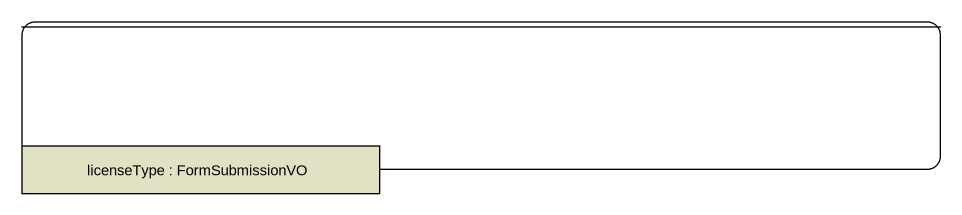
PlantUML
@startuml
hide empty description
state " " as state1 {
  state "licenseType : FormSubmissionVO" as licenseType <<object>> #E1E1C3
}
@enduml
